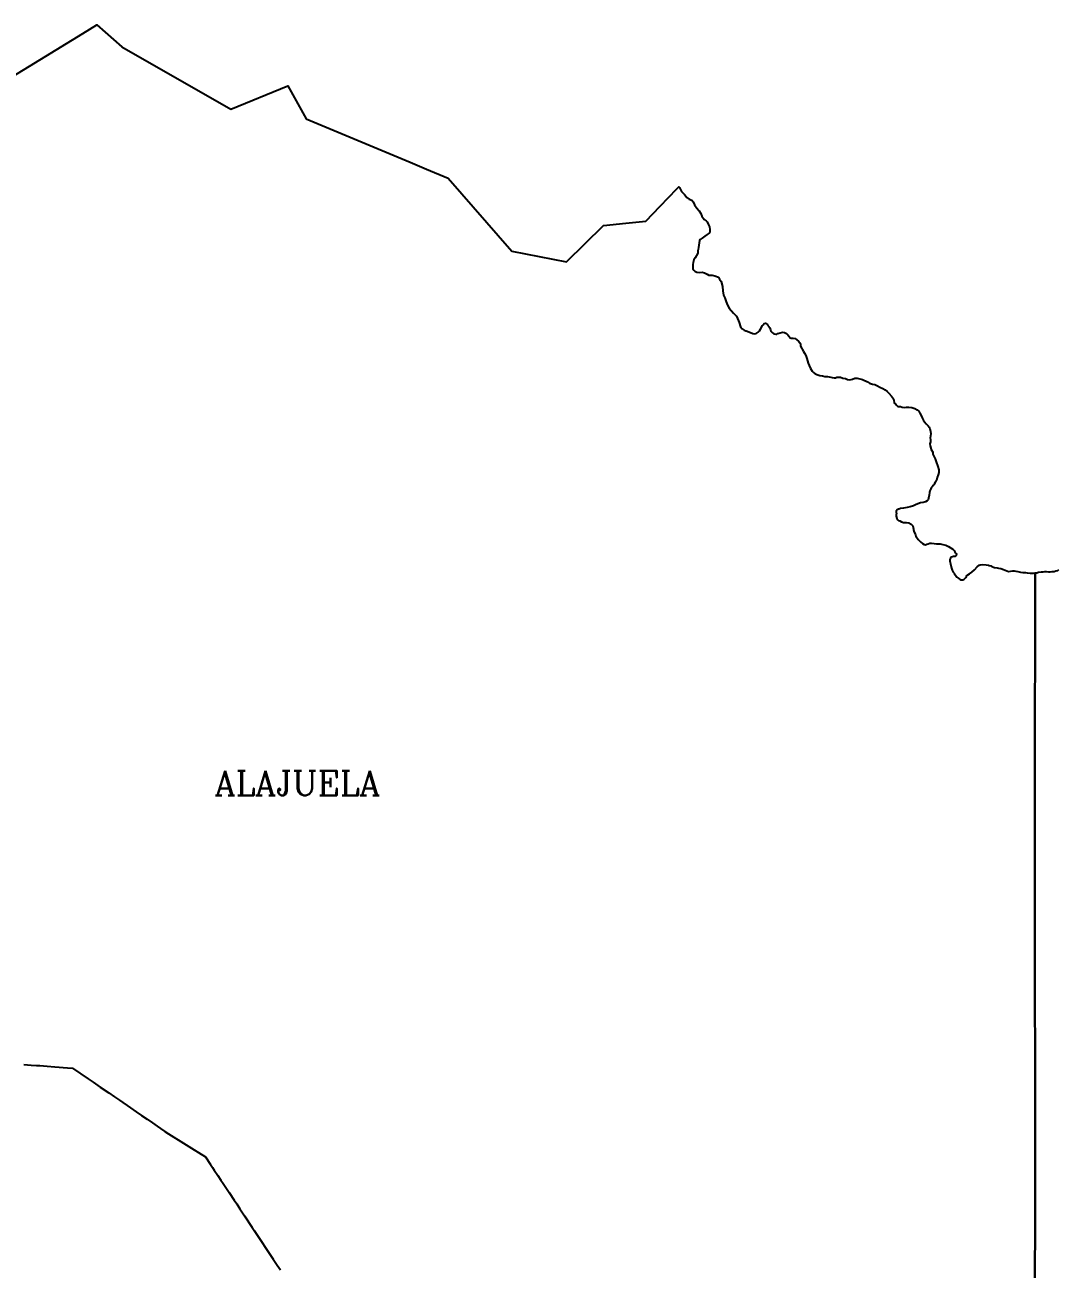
# Model space of a CAD drawing. Extents: x 283583 to 658922, y 889284 to 1241133.
# Drawn here: x 421325 to 483771, y 1150531 to 1225751 of the extents above; entities that cross this region are included whole.
import ezdxf
from ezdxf.enums import TextEntityAlignment as Align

# ---------------------------------------------------------------- set-up
doc = ezdxf.new("R2010")
doc.units = 0
doc.header["$MEASUREMENT"] = 0
for name, color, linetype in [('230 kV', 14, 'Continuous'), ('ALAJUELA', 7, 'Continuous'), ('HEREDIA', 7, 'Continuous'), ('NPROVINCIA', 40, 'Continuous')]:
    doc.layers.add(name, color=color, linetype=linetype)
doc.styles.add('COMPLEX', font='COMPLEX', dxfattribs={"height": 0.2})

msp = doc.modelspace()

# ---------------------------------------------------------------- linework, layer by layer
at = {"layer": '230 kV'}
msp.add_lwpolyline([(421271, 1162902), (421707, 1162869), (422028, 1162846), (422223, 1162831), (422670, 1162798), (423127, 1162764), (423905, 1162706), (424207, 1162684), (425140, 1162043), (425444, 1161834), (425884, 1161532), (426398, 1161179), (426739, 1160945), (427043, 1160735), (427710, 1160278), (428049, 1160045), (428378, 1159819), (428708, 1159592), (429028, 1159372), (429315, 1159175), (429521, 1159034), (429774, 1158860), (430000, 1158704), (430905, 1158147), (431230, 1157946), (431554, 1157747), (431815, 1157586), (432232, 1157329), (432550, 1156849), (432664, 1156677), (432770, 1156516), (432992, 1156181), (433166, 1155918), (433311, 1155699), (433670, 1155157), (433970, 1154704), (434125, 1154470), (434314, 1154185), (434602, 1153749), (435064, 1153052), (435182, 1152875), (436332, 1151137), (436575, 1150770), (436764, 1150485)], dxfattribs=at)
at = {"layer": 'ALAJUELA', "color": 241}
msp.add_lwpolyline([(418978, 1221656), (424832, 1225237), (425671, 1225751), (427189, 1224430), (433780, 1220655), (437215, 1222060), (438326, 1220080), (444620, 1217445), (445602, 1217028), (446905, 1216482), (450749, 1212068), (454052, 1211433), (456288, 1213625), (457650, 1213757), (458844, 1213882), (459722, 1214795), (460729, 1215849), (460854, 1215964), (460880, 1215919), (461006, 1215678), (461183, 1215488), (461335, 1215311), (461474, 1215222), (461638, 1215146), (461714, 1215045), (461803, 1214880), (461942, 1214677), (462068, 1214513), (462169, 1214348), (462245, 1214184), (462384, 1213994), (462498, 1213905), (462561, 1213842), (462649, 1213664), (462700, 1213538), (462725, 1213386), (462725, 1213247), (462687, 1213158), (462560, 1213070), (462421, 1212981), (462256, 1212867), (462129, 1212779), (462091, 1212716), (462066, 1212437), (462028, 1212298), (462027, 1212172), (462002, 1212083), (461989, 1211957), (461926, 1211805), (461837, 1211666), (461761, 1211539), (461710, 1211387), (461697, 1211274), (461685, 1211109), (461697, 1211008), (461748, 1210919), (461811, 1210856), (461937, 1210805), (462102, 1210780), (462254, 1210792), (462406, 1210754), (462557, 1210678), (462671, 1210627), (462861, 1210614), (463025, 1210589), (463240, 1210500), (463316, 1210373), (463405, 1210234), (463480, 1209943), (463505, 1209677), (463556, 1209411), (463619, 1209259), (463707, 1209006), (463795, 1208804), (463884, 1208626), (464162, 1208322), (464326, 1208145), (464452, 1207866), (464503, 1207752), (464579, 1207499), (464680, 1207385), (464806, 1207296), (464907, 1207258), (464914, 1207254), (465077, 1207203), (465312, 1207086), (465444, 1207080), (465521, 1207101), (465643, 1207177), (465725, 1207264), (465791, 1207355), (465909, 1207569), (465950, 1207625), (466011, 1207692), (466082, 1207727), (466144, 1207707), (466194, 1207656), (466235, 1207584), (466291, 1207513), (466352, 1207431), (466393, 1207309), (466418, 1207227), (466490, 1207156), (466586, 1207079), (466704, 1207048), (466780, 1207053), (466826, 1207089), (466964, 1207135), (467107, 1207170), (467234, 1207150), (467346, 1207093), (467433, 1207007), (467509, 1206920), (467586, 1206838), (467642, 1206808), (467759, 1206807), (467876, 1206787), (467983, 1206715), (468080, 1206624), (468161, 1206537), (468202, 1206445), (468207, 1206318), (468385, 1205996), (468436, 1205914), (468533, 1205756), (468594, 1205588), (468634, 1205445), (468675, 1205292), (468731, 1205154), (468812, 1204976), (468899, 1204823), (468991, 1204741), (469092, 1204654), (469255, 1204588), (469373, 1204547), (469526, 1204526), (469673, 1204501), (469842, 1204490), (470041, 1204449), (470107, 1204439), (470229, 1204408), (470321, 1204418), (470397, 1204444), (470489, 1204459), (470617, 1204444), (470754, 1204403), (470917, 1204372), (471040, 1204316), (471188, 1204300), (471274, 1204315), (471351, 1204336), (471494, 1204392), (471636, 1204392), (471789, 1204361), (471958, 1204310), (472253, 1204177), (472370, 1204100), (472554, 1204034), (472691, 1204003), (472849, 1203926), (472997, 1203845), (473181, 1203773), (473313, 1203696), (473440, 1203594), (473547, 1203492), (473705, 1203313), (473817, 1203135), (473838, 1203038), (473863, 1202916), (473899, 1202854), (473960, 1202814), (474006, 1202757), (474062, 1202696), (474128, 1202676), (474250, 1202676), (474352, 1202650), (474474, 1202624), (474582, 1202634), (474750, 1202634), (474938, 1202619), (475117, 1202557), (475254, 1202486), (475346, 1202389), (475417, 1202277), (475489, 1202139), (475565, 1201991), (475626, 1201838), (475702, 1201751), (475789, 1201639), (475911, 1201511), (475973, 1201441), (476023, 1201348), (476064, 1201164), (476084, 1201032), (476063, 1200909), (476043, 1200782), (476058, 1200670), (476058, 1200552), (476027, 1200430), (476037, 1200308), (476108, 1200088), (476195, 1199915), (476205, 1199808), (476256, 1199675), (476342, 1199522), (476408, 1199333), (476510, 1199048), (476556, 1198854), (476556, 1198686), (476530, 1198543), (476469, 1198380), (476412, 1198212), (476346, 1198079), (476290, 1197988), (476264, 1197954), (476234, 1197921), (476152, 1197830), (476124, 1197782), (476109, 1197766), (476071, 1197697), (476019, 1197587), (476002, 1197476), (475985, 1197327), (475934, 1197135), (475916, 1197041), (475848, 1196977), (475750, 1196922), (475622, 1196875), (475447, 1196850), (475285, 1196799), (475157, 1196735), (475029, 1196675), (474833, 1196607), (474658, 1196569), (474432, 1196544), (474245, 1196523), (474138, 1196480), (474117, 1196465), (474051, 1196435), (473993, 1196344), (473990, 1196257), (474000, 1196210), (473993, 1196130), (473982, 1196051), (474022, 1195913), (474076, 1195823), (474123, 1195794), (474203, 1195765), (474311, 1195699), (474431, 1195674), (474601, 1195674), (474757, 1195641), (474890, 1195557), (474984, 1195463), (475021, 1195358), (475053, 1195141), (475143, 1194924), (475179, 1194840), (475201, 1194782), (475217, 1194773), (475266, 1194699), (475309, 1194630), (475382, 1194576), (475476, 1194481), (475570, 1194391), (475668, 1194344), (475751, 1194325), (475838, 1194354), (475921, 1194383), (476026, 1194416), (476117, 1194426), (476279, 1194401), (476428, 1194386), (476649, 1194379), (476808, 1194346), (476985, 1194288), (477141, 1194215), (477405, 1194049), (477499, 1193969), (477539, 1193896), (477571, 1193842), (477611, 1193795), (477626, 1193744), (477618, 1193693), (477593, 1193650), (477539, 1193621), (477452, 1193603), (477387, 1193589), (477318, 1193563), (477263, 1193506), (477227, 1193433), (477220, 1193346), (477238, 1193259), (477267, 1193165), (477332, 1192901), (477375, 1192789), (477433, 1192665), (477487, 1192600), (477491, 1192598), (477498, 1192589), (477563, 1192488), (477610, 1192423), (477660, 1192368), (477715, 1192318), (477769, 1192274), (477793, 1192265), (477845, 1192227), (477899, 1192206), (477957, 1192199), (478020, 1192208), (478068, 1192221), (478122, 1192262), (478187, 1192333), (478233, 1192405), (478261, 1192461), (478282, 1192493), (478287, 1192496), (478303, 1192504), (478321, 1192513), (478415, 1192568), (478551, 1192660), (478723, 1192813), (478725, 1192816), (478883, 1192984), (478991, 1193084), (479056, 1193116), (479180, 1193131), (479425, 1193112), (479565, 1193081), (479565, 1193082), (479603, 1193066), (479711, 1193040), (479772, 1193016), (479860, 1192975), (479933, 1192946), (480093, 1192917), (480163, 1192911), (480318, 1192881), (480461, 1192834), (480581, 1192788), (480677, 1192744), (480782, 1192714), (480896, 1192717), (481030, 1192746), (481115, 1192746), (481220, 1192734), (481331, 1192708), (481500, 1192667), (481646, 1192655), (481806, 1192643), (481909, 1192626), (482084, 1192605), (482285, 1192613), (482385, 1192622), (482385, 1192618), (482385, 1192618), (482385, 1192618), (482367, 1179323), (482358, 1169382), (482376, 1160883), (482368, 1142457)], dxfattribs=at)
at = {"layer": 'HEREDIA', "color": 241}
msp.add_lwpolyline([(482368, 1142457), (482376, 1160883), (482358, 1169382), (482367, 1179323), (482385, 1192618), (482385, 1192618), (482385, 1192618), (482385, 1192622), (482425, 1192625), (482487, 1192625), (482516, 1192645), (482589, 1192669), (482746, 1192680), (482837, 1192692), (482859, 1192688), (482962, 1192697), (483074, 1192707), (483197, 1192687), (483299, 1192687), (483417, 1192702), (483530, 1192711), (483638, 1192745), (483745, 1192775), (483814, 1192819)], dxfattribs=at)

# ---------------------------------------------------------------- texts
at = {"layer": 'NPROVINCIA', "color": 241, "style": 'COMPLEX'}
msp.add_text('ALAJUELA', height=1500, dxfattribs=at).set_placement((437795, 1179164), align=Align.CENTER)

doc.saveas('drawing.dxf')
